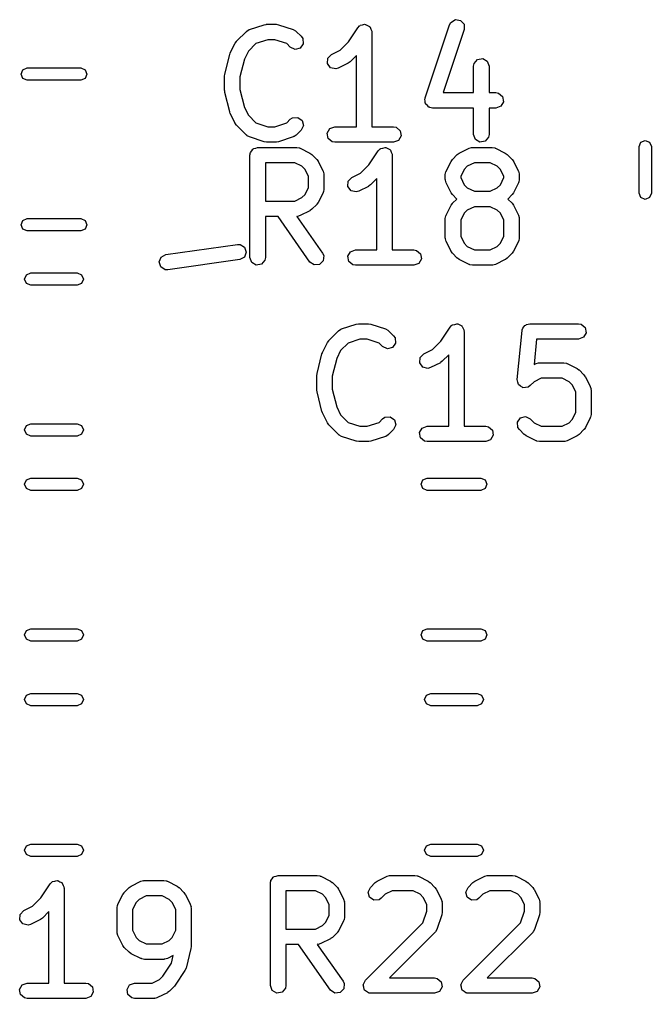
# Model space of a CAD drawing. Extents: x 4.41 to 6.71, y -6.13 to -2.05.
# Drawn here: x 5.1565 to 5.399, y -4.2945 to -3.9186 of the extents above; entities that cross this region are included whole.
import ezdxf

# ---------------------------------------------------------------- set-up
doc = ezdxf.new("R2010")
doc.units = 0
doc.header["$MEASUREMENT"] = 0
doc.layers.add('BLACK', color=7, linetype='CONTINUOUS')

msp = doc.modelspace()

# ---------------------------------------------------------------- linework, layer by layer
at = {"layer": 'BLACK', "linetype": 'CONTINUOUS'}
for p, q in [((5.32155, -3.92061), (5.32204, -3.91971)), ((5.32204, -3.91971), (5.32376, -3.91865)), ((5.32376, -3.91865), (5.32576, -3.91895)), ((5.32576, -3.91895), (5.3271, -3.92046)), ((5.23978, -3.92695), (5.24353, -3.9232)), ((5.24353, -3.9232), (5.24437, -3.92262)), ((5.24437, -3.92262), (5.24454, -3.9226)), ((5.24454, -3.9226), (5.24468, -3.92249)), ((5.24468, -3.92249), (5.2503, -3.92062)), ((5.2503, -3.92062), (5.25118, -3.92049)), ((5.25118, -3.92049), (5.25124, -3.92047)), ((5.25124, -3.92047), (5.25499, -3.92047)), ((5.25499, -3.92047), (5.25586, -3.92062)), ((5.25586, -3.92062), (5.25592, -3.92062)), ((5.25592, -3.92062), (5.26154, -3.92249)), ((5.26154, -3.92249), (5.26245, -3.92298)), ((5.26245, -3.92298), (5.26254, -3.92313)), ((5.26254, -3.92313), (5.2627, -3.9232)), ((5.2627, -3.9232), (5.26457, -3.92508)), ((5.28269, -3.92716), (5.28628, -3.92178)), ((5.28628, -3.92178), (5.28698, -3.92104)), ((5.28698, -3.92104), (5.28715, -3.92099)), ((5.28715, -3.92099), (5.28726, -3.92086)), ((5.28726, -3.92086), (5.2881, -3.92071)), ((5.2881, -3.92071), (5.28892, -3.92047)), ((5.28892, -3.92047), (5.28908, -3.92054)), ((5.28908, -3.92054), (5.28925, -3.92051)), ((5.28925, -3.92051), (5.28999, -3.92094)), ((5.28999, -3.92094), (5.29077, -3.92128)), ((5.29077, -3.92128), (5.29085, -3.92144)), ((5.29085, -3.92144), (5.29099, -3.92152)), ((5.29099, -3.92152), (5.29129, -3.92233)), ((5.29129, -3.92233), (5.29167, -3.92309)), ((5.29167, -3.92309), (5.29163, -3.92326)), ((5.29163, -3.92326), (5.29169, -3.92342)), ((5.29169, -3.92342), (5.29169, -3.95984)), ((5.31218, -3.94873), (5.32155, -3.92061)), ((5.32715, -3.92248), (5.31908, -3.94671)), ((5.3271, -3.92046), (5.32715, -3.92248)), ((5.23922, -3.92772), (5.23975, -3.92701)), ((5.23975, -3.92701), (5.23978, -3.92695)), ((5.25172, -3.92637), (5.24721, -3.92787)), ((5.25451, -3.92637), (5.25172, -3.92637)), ((5.25902, -3.92787), (5.25451, -3.92637)), ((5.26457, -3.92508), (5.26516, -3.92592)), ((5.26516, -3.92592), (5.26534, -3.92793)), ((5.27948, -3.93037), (5.28269, -3.92716)), ((5.23735, -3.93147), (5.23922, -3.92772)), ((5.24429, -3.93079), (5.24277, -3.93382)), ((5.24721, -3.92787), (5.24429, -3.93079)), ((5.2604, -3.92926), (5.25902, -3.92787)), ((5.26223, -3.93011), (5.2604, -3.92926)), ((5.26418, -3.92959), (5.26223, -3.93011)), ((5.26534, -3.92793), (5.26418, -3.92959)), ((5.27616, -3.93203), (5.27948, -3.93037)), ((5.23525, -3.93957), (5.23712, -3.93208)), ((5.23712, -3.93208), (5.23733, -3.93161)), ((5.23733, -3.93161), (5.23735, -3.93147)), ((5.24277, -3.93382), (5.24107, -3.94065)), ((5.27465, -3.93551), (5.27477, -3.93349)), ((5.27477, -3.93349), (5.27616, -3.93203)), ((5.28332, -3.93488), (5.2826, -3.93539)), ((5.28578, -3.93242), (5.28332, -3.93488)), ((5.28578, -3.95984), (5.28578, -3.93242)), ((5.33095, -3.93553), (5.33225, -3.93398)), ((5.33225, -3.93398), (5.33424, -3.93363)), ((5.33424, -3.93363), (5.33599, -3.93464)), ((5.33599, -3.93464), (5.33668, -3.93654)), ((5.15704, -3.93957), (5.15773, -3.9379)), ((5.15773, -3.9379), (5.1594, -3.9372)), ((5.1594, -3.9372), (5.17997, -3.9372)), ((5.17997, -3.9372), (5.18164, -3.9379)), ((5.18164, -3.9379), (5.18233, -3.93957)), ((5.27586, -3.93713), (5.27465, -3.93551)), ((5.27782, -3.9376), (5.27586, -3.93713)), ((5.2788, -3.93731), (5.27782, -3.9376)), ((5.28255, -3.93543), (5.2788, -3.93731)), ((5.2826, -3.93539), (5.28255, -3.93543)), ((5.33077, -3.93654), (5.33095, -3.93553)), ((5.33077, -3.94671), (5.33077, -3.93654)), ((5.33668, -3.93654), (5.33668, -3.94671)), ((5.15773, -3.94124), (5.15704, -3.93957)), ((5.1594, -3.94193), (5.15773, -3.94124)), ((5.17997, -3.94193), (5.1594, -3.94193)), ((5.18164, -3.94124), (5.17997, -3.94193)), ((5.18233, -3.93957), (5.18164, -3.94124)), ((5.23516, -3.94029), (5.23526, -3.93971)), ((5.23516, -3.94592), (5.23516, -3.94029)), ((5.23526, -3.93971), (5.23525, -3.93957)), ((5.24107, -3.94065), (5.24107, -3.94555)), ((5.23521, -3.94604), (5.23516, -3.94592)), ((5.23525, -3.94663), (5.23521, -3.94604)), ((5.24107, -3.94555), (5.24277, -3.95238)), ((5.23712, -3.95413), (5.23525, -3.94663)), ((5.31207, -3.94915), (5.31218, -3.94896)), ((5.31221, -3.94995), (5.31207, -3.94915)), ((5.31218, -3.94896), (5.31218, -3.94873)), ((5.31223, -3.95075), (5.31221, -3.94995)), ((5.31908, -3.94671), (5.33077, -3.94671)), ((5.33668, -3.94671), (5.33935, -3.94671)), ((5.33935, -3.94671), (5.34036, -3.94689)), ((5.34036, -3.94689), (5.34191, -3.94819)), ((5.34191, -3.94819), (5.34226, -3.95018)), ((5.24277, -3.95238), (5.24429, -3.95541)), ((5.31238, -3.95092), (5.31223, -3.95075)), ((5.31242, -3.95114), (5.31238, -3.95092)), ((5.31304, -3.95166), (5.31242, -3.95114)), ((5.31357, -3.95226), (5.31304, -3.95166)), ((5.3138, -3.95229), (5.31357, -3.95226)), ((5.31397, -3.95244), (5.3138, -3.95229)), ((5.31498, -3.95262), (5.31397, -3.95244)), ((5.33077, -3.95262), (5.31498, -3.95262)), ((5.33077, -3.96279), (5.33077, -3.95262)), ((5.33935, -3.95262), (5.33668, -3.95262)), ((5.33668, -3.95262), (5.33668, -3.96279)), ((5.34125, -3.95193), (5.33935, -3.95262)), ((5.34226, -3.95018), (5.34125, -3.95193)), ((5.2372, -3.95425), (5.23712, -3.95413)), ((5.23735, -3.95473), (5.2372, -3.95425)), ((5.23922, -3.95848), (5.23735, -3.95473)), ((5.24429, -3.95541), (5.24721, -3.95833)), ((5.25902, -3.95833), (5.2604, -3.95695)), ((5.2604, -3.95695), (5.26124, -3.95636)), ((5.26124, -3.95636), (5.26325, -3.95619)), ((5.26325, -3.95619), (5.2649, -3.95734)), ((5.2649, -3.95734), (5.26543, -3.9593)), ((5.23927, -3.95853), (5.23922, -3.95848)), ((5.23978, -3.95925), (5.23927, -3.95853)), ((5.24353, -3.963), (5.23978, -3.95925)), ((5.24721, -3.95833), (5.25172, -3.95984)), ((5.25172, -3.95984), (5.25451, -3.95984)), ((5.25451, -3.95984), (5.25902, -3.95833)), ((5.26457, -3.96113), (5.2627, -3.963)), ((5.26543, -3.9593), (5.26457, -3.96113)), ((5.27458, -3.96228), (5.27559, -3.96053)), ((5.27559, -3.96053), (5.27748, -3.95984)), ((5.27748, -3.95984), (5.28578, -3.95984)), ((5.29169, -3.95984), (5.29998, -3.95984)), ((5.29998, -3.95984), (5.30099, -3.96001)), ((5.30099, -3.96001), (5.30254, -3.96131)), ((5.24369, -3.96308), (5.24353, -3.963)), ((5.24378, -3.96323), (5.24369, -3.96308)), ((5.24468, -3.96371), (5.24378, -3.96323)), ((5.2503, -3.96559), (5.24468, -3.96371)), ((5.26154, -3.96371), (5.25592, -3.96559)), ((5.26168, -3.9636), (5.26154, -3.96371)), ((5.26186, -3.96359), (5.26168, -3.9636)), ((5.2627, -3.963), (5.26186, -3.96359)), ((5.27493, -3.96426), (5.27458, -3.96228)), ((5.27647, -3.96556), (5.27493, -3.96426)), ((5.30289, -3.9633), (5.30188, -3.96505)), ((5.30254, -3.96131), (5.30289, -3.9633)), ((5.33147, -3.96469), (5.33077, -3.96279)), ((5.33321, -3.9657), (5.33147, -3.96469)), ((5.3365, -3.9638), (5.3352, -3.96535)), ((5.33668, -3.96279), (5.3365, -3.9638)), ((5.24558, -3.96906), (5.24596, -3.9684)), ((5.24596, -3.9684), (5.24622, -3.96831)), ((5.24622, -3.96831), (5.24639, -3.9681)), ((5.24639, -3.9681), (5.24714, -3.96797)), ((5.24714, -3.96797), (5.24786, -3.96771)), ((5.24786, -3.96771), (5.26286, -3.96771)), ((5.25037, -3.96559), (5.2503, -3.96559)), ((5.25124, -3.96574), (5.25037, -3.96559)), ((5.25499, -3.96574), (5.25124, -3.96574)), ((5.25505, -3.96572), (5.25499, -3.96574)), ((5.25592, -3.96559), (5.25505, -3.96572)), ((5.26286, -3.96771), (5.26387, -3.96789)), ((5.26387, -3.96789), (5.26401, -3.968)), ((5.26401, -3.968), (5.26418, -3.96802)), ((5.26418, -3.96802), (5.26793, -3.9699)), ((5.27748, -3.96574), (5.27647, -3.96556)), ((5.29998, -3.96574), (5.27748, -3.96574)), ((5.29415, -3.96902), (5.29486, -3.96828)), ((5.29486, -3.96828), (5.29502, -3.96823)), ((5.29502, -3.96823), (5.29513, -3.9681)), ((5.29513, -3.9681), (5.29597, -3.96796)), ((5.29597, -3.96796), (5.2968, -3.96772)), ((5.2968, -3.96772), (5.29695, -3.96778)), ((5.29695, -3.96778), (5.29712, -3.96775)), ((5.29712, -3.96775), (5.29786, -3.96818)), ((5.29786, -3.96818), (5.29865, -3.96853)), ((5.29865, -3.96853), (5.29872, -3.96868)), ((5.29872, -3.96868), (5.29887, -3.96876)), ((5.29887, -3.96876), (5.29916, -3.96957)), ((5.30188, -3.96505), (5.29998, -3.96574)), ((5.32528, -3.9699), (5.32903, -3.96802)), ((5.32903, -3.96802), (5.33001, -3.96773)), ((5.33001, -3.96773), (5.33019, -3.96777)), ((5.33019, -3.96777), (5.33035, -3.96771)), ((5.33035, -3.96771), (5.33785, -3.96771)), ((5.3352, -3.96535), (5.33321, -3.9657)), ((5.33785, -3.96771), (5.33886, -3.96789)), ((5.33886, -3.96789), (5.339, -3.968)), ((5.339, -3.968), (5.33917, -3.96802)), ((5.33917, -3.96802), (5.34292, -3.9699)), ((5.39429, -3.96744), (5.39498, -3.96577)), ((5.39429, -3.98532), (5.39429, -3.96744)), ((5.39498, -3.96577), (5.39665, -3.96508)), ((5.39665, -3.96508), (5.39832, -3.96577)), ((5.39832, -3.96577), (5.39902, -3.96744)), ((5.39902, -3.96744), (5.39902, -3.98532)), ((5.24491, -3.97066), (5.24498, -3.97028)), ((5.24491, -4.01003), (5.24491, -3.97066)), ((5.24495, -3.97015), (5.24502, -3.97004)), ((5.24498, -3.97028), (5.24495, -3.97015)), ((5.24502, -3.97004), (5.24509, -3.96965)), ((5.24509, -3.96965), (5.24558, -3.96906)), ((5.26793, -3.9699), (5.26864, -3.97042)), ((5.26864, -3.97042), (5.2687, -3.97045)), ((5.2687, -3.97045), (5.27057, -3.97232)), ((5.27057, -3.97232), (5.27108, -3.97305)), ((5.29056, -3.97441), (5.29415, -3.96902)), ((5.29916, -3.96957), (5.29954, -3.97034)), ((5.29954, -3.97034), (5.2995, -3.9705)), ((5.2995, -3.9705), (5.29956, -3.97066)), ((5.29956, -3.97066), (5.29956, -4.00708)), ((5.32209, -3.97309), (5.32261, -3.97238)), ((5.32261, -3.97238), (5.32264, -3.97232)), ((5.32264, -3.97232), (5.32451, -3.97045)), ((5.32451, -3.97045), (5.32524, -3.96994)), ((5.32524, -3.96994), (5.32528, -3.9699)), ((5.34292, -3.9699), (5.34363, -3.97042)), ((5.34363, -3.97042), (5.34369, -3.97045)), ((5.34369, -3.97045), (5.34556, -3.97232)), ((5.34556, -3.97232), (5.34607, -3.97305)), ((5.26216, -3.97361), (5.25082, -3.97361)), ((5.25082, -3.97361), (5.25082, -3.98833)), ((5.26486, -3.97496), (5.26216, -3.97361)), ((5.26606, -3.97616), (5.26486, -3.97496)), ((5.26741, -3.97886), (5.26606, -3.97616)), ((5.27108, -3.97305), (5.27113, -3.97309)), ((5.27113, -3.97309), (5.273, -3.97684)), ((5.28736, -3.97761), (5.29056, -3.97441)), ((5.32021, -3.97684), (5.32209, -3.97309)), ((5.32715, -3.97616), (5.32581, -3.97886)), ((5.32835, -3.97496), (5.32715, -3.97616)), ((5.33105, -3.97361), (5.32835, -3.97496)), ((5.33715, -3.97361), (5.33105, -3.97361)), ((5.33985, -3.97496), (5.33715, -3.97361)), ((5.34105, -3.97616), (5.33985, -3.97496)), ((5.3424, -3.97886), (5.34105, -3.97616)), ((5.34607, -3.97305), (5.34612, -3.97309)), ((5.34612, -3.97309), (5.34799, -3.97684)), ((5.26741, -3.98309), (5.26741, -3.97886)), ((5.273, -3.97684), (5.27329, -3.97782)), ((5.27329, -3.97782), (5.27325, -3.978)), ((5.27325, -3.978), (5.27331, -3.97816)), ((5.27331, -3.97816), (5.27331, -3.98379)), ((5.28265, -3.98074), (5.28404, -3.97927)), ((5.28404, -3.97927), (5.28736, -3.97761)), ((5.29365, -3.97967), (5.2912, -3.98212)), ((5.29365, -4.00708), (5.29365, -3.97967)), ((5.3199, -3.97816), (5.32008, -3.97715)), ((5.3199, -3.98004), (5.3199, -3.97816)), ((5.32008, -3.97715), (5.32019, -3.97702)), ((5.32019, -3.97702), (5.32021, -3.97684)), ((5.32581, -3.97886), (5.32581, -3.97934)), ((5.32581, -3.97934), (5.32715, -3.98204)), ((5.34105, -3.98204), (5.3424, -3.97934)), ((5.3424, -3.97934), (5.3424, -3.97886)), ((5.34799, -3.97684), (5.34828, -3.97782)), ((5.34828, -3.97782), (5.34824, -3.978)), ((5.34824, -3.978), (5.3483, -3.97816)), ((5.3483, -3.97816), (5.3483, -3.98004)), ((5.26606, -3.98579), (5.26741, -3.98309)), ((5.27331, -3.98379), (5.27313, -3.9848)), ((5.28253, -3.98275), (5.28265, -3.98074)), ((5.28373, -3.98437), (5.28253, -3.98275)), ((5.29043, -3.98268), (5.28668, -3.98455)), ((5.29047, -3.98263), (5.29043, -3.98268)), ((5.2912, -3.98212), (5.29047, -3.98263)), ((5.31996, -3.9802), (5.3199, -3.98004)), ((5.31992, -3.98037), (5.31996, -3.9802)), ((5.32021, -3.98136), (5.31992, -3.98037)), ((5.32209, -3.98511), (5.32021, -3.98136)), ((5.32715, -3.98204), (5.32835, -3.98323)), ((5.32835, -3.98323), (5.33105, -3.98458)), ((5.33715, -3.98458), (5.33985, -3.98323)), ((5.33985, -3.98323), (5.34105, -3.98204)), ((5.34799, -3.98136), (5.34612, -3.98511)), ((5.34801, -3.98118), (5.34799, -3.98136)), ((5.34813, -3.98105), (5.34801, -3.98118)), ((5.3483, -3.98004), (5.34813, -3.98105)), ((5.26216, -3.98833), (5.26486, -3.98698)), ((5.26486, -3.98698), (5.26606, -3.98579)), ((5.273, -3.98511), (5.27113, -3.98886)), ((5.27302, -3.98493), (5.273, -3.98511)), ((5.27313, -3.9848), (5.27302, -3.98493)), ((5.2857, -3.98484), (5.28373, -3.98437)), ((5.28668, -3.98455), (5.2857, -3.98484)), ((5.32213, -3.98515), (5.32209, -3.98511)), ((5.32264, -3.98587), (5.32213, -3.98515)), ((5.3243, -3.98754), (5.32264, -3.98587)), ((5.32264, -3.9892), (5.3243, -3.98754)), ((5.33105, -3.98458), (5.33715, -3.98458)), ((5.34556, -3.98587), (5.3439, -3.98754)), ((5.3439, -3.98754), (5.34556, -3.9892)), ((5.34559, -3.98582), (5.34556, -3.98587)), ((5.34612, -3.98511), (5.34559, -3.98582)), ((5.39498, -3.98699), (5.39429, -3.98532)), ((5.39665, -3.98768), (5.39498, -3.98699)), ((5.39832, -3.98699), (5.39665, -3.98768)), ((5.39902, -3.98532), (5.39832, -3.98699)), ((5.25082, -3.98833), (5.26216, -3.98833)), ((5.27057, -3.98962), (5.2687, -3.9915)), ((5.2706, -3.98956), (5.27057, -3.98962)), ((5.27113, -3.98886), (5.2706, -3.98956)), ((5.32021, -3.99371), (5.32209, -3.98996)), ((5.32209, -3.98996), (5.32261, -3.98925)), ((5.32261, -3.98925), (5.32264, -3.9892)), ((5.33105, -3.99049), (5.32835, -3.99184)), ((5.33715, -3.99049), (5.33105, -3.99049)), ((5.33985, -3.99184), (5.33715, -3.99049)), ((5.34556, -3.9892), (5.34607, -3.98992)), ((5.34607, -3.98992), (5.34612, -3.98996)), ((5.34612, -3.98996), (5.34799, -3.99371)), ((5.2557, -3.99424), (5.25082, -3.99424)), ((5.25082, -3.99424), (5.25082, -4.01003)), ((5.26794, -4.01173), (5.2557, -3.99424)), ((5.26303, -3.99418), (5.2629, -3.99422)), ((5.2629, -3.99422), (5.27278, -4.00834)), ((5.2632, -3.99422), (5.26303, -3.99418)), ((5.26418, -3.99393), (5.2632, -3.99422)), ((5.26793, -3.99205), (5.26418, -3.99393)), ((5.26798, -3.992), (5.26793, -3.99205)), ((5.2687, -3.9915), (5.26798, -3.992)), ((5.3199, -3.99503), (5.32008, -3.99402)), ((5.3199, -4.00253), (5.3199, -3.99503)), ((5.32008, -3.99402), (5.32019, -3.99389)), ((5.32019, -3.99389), (5.32021, -3.99371)), ((5.32715, -3.99303), (5.32581, -3.99573)), ((5.32835, -3.99184), (5.32715, -3.99303)), ((5.34105, -3.99303), (5.33985, -3.99184)), ((5.3424, -3.99573), (5.34105, -3.99303)), ((5.34799, -3.99371), (5.34828, -3.9947)), ((5.34828, -3.9947), (5.34824, -3.99487)), ((5.34824, -3.99487), (5.3483, -3.99503)), ((5.3483, -3.99503), (5.3483, -4.00253)), ((5.15704, -3.99744), (5.15773, -3.99577)), ((5.15773, -3.99911), (5.15704, -3.99744)), ((5.15773, -3.99577), (5.1594, -3.99508)), ((5.1594, -3.99508), (5.17997, -3.99508)), ((5.17997, -3.99508), (5.18164, -3.99577)), ((5.18164, -3.99577), (5.18233, -3.99744)), ((5.18233, -3.99744), (5.18164, -3.99911)), ((5.32581, -3.99573), (5.32581, -4.00184)), ((5.3424, -4.00184), (5.3424, -3.99573)), ((5.1594, -3.9998), (5.15773, -3.99911)), ((5.17997, -3.9998), (5.1594, -3.9998)), ((5.18164, -3.99911), (5.17997, -3.9998)), ((5.31996, -4.0027), (5.3199, -4.00253)), ((5.32581, -4.00184), (5.32715, -4.00453)), ((5.34105, -4.00453), (5.3424, -4.00184)), ((5.3483, -4.00253), (5.34813, -4.00354)), ((5.21257, -4.00889), (5.24013, -4.00495)), ((5.24013, -4.00495), (5.24116, -4.00498)), ((5.24116, -4.00498), (5.24287, -4.00605)), ((5.24287, -4.00605), (5.2435, -4.00797)), ((5.31992, -4.00287), (5.31996, -4.0027)), ((5.32021, -4.00385), (5.31992, -4.00287)), ((5.32209, -4.0076), (5.32021, -4.00385)), ((5.32715, -4.00453), (5.32835, -4.00573)), ((5.32835, -4.00573), (5.33105, -4.00708)), ((5.33715, -4.00708), (5.33985, -4.00573)), ((5.33985, -4.00573), (5.34105, -4.00453)), ((5.34799, -4.00385), (5.34612, -4.0076)), ((5.34801, -4.00368), (5.34799, -4.00385)), ((5.34813, -4.00354), (5.34801, -4.00368)), ((5.21004, -4.01171), (5.21079, -4.00984)), ((5.21079, -4.00984), (5.21257, -4.00889)), ((5.24275, -4.00984), (5.24097, -4.0108)), ((5.2435, -4.00797), (5.24275, -4.00984)), ((5.2456, -4.01193), (5.24491, -4.01003)), ((5.25082, -4.01003), (5.25064, -4.01104)), ((5.27278, -4.00834), (5.27321, -4.00927)), ((5.27321, -4.00927), (5.27304, -4.01128)), ((5.28245, -4.00952), (5.28346, -4.00777)), ((5.2828, -4.01151), (5.28245, -4.00952)), ((5.28346, -4.00777), (5.28536, -4.00708)), ((5.28536, -4.00708), (5.29365, -4.00708)), ((5.29956, -4.00708), (5.30786, -4.00708)), ((5.30786, -4.00708), (5.30887, -4.00726)), ((5.30887, -4.00726), (5.31041, -4.00856)), ((5.31041, -4.00856), (5.31076, -4.01054)), ((5.32213, -4.00765), (5.32209, -4.0076)), ((5.32264, -4.00837), (5.32213, -4.00765)), ((5.32451, -4.01025), (5.32264, -4.00837)), ((5.33105, -4.00708), (5.33715, -4.00708)), ((5.34556, -4.00837), (5.34369, -4.01025)), ((5.34559, -4.00831), (5.34556, -4.00837)), ((5.34612, -4.0076), (5.34559, -4.00831)), ((5.21067, -4.01363), (5.21004, -4.01171)), ((5.21238, -4.0147), (5.21067, -4.01363)), ((5.24097, -4.0108), (5.21341, -4.01473)), ((5.24735, -4.01294), (5.2456, -4.01193)), ((5.24934, -4.01259), (5.24735, -4.01294)), ((5.25064, -4.01104), (5.24934, -4.01259)), ((5.2696, -4.01288), (5.26794, -4.01173)), ((5.27161, -4.01271), (5.2696, -4.01288)), ((5.27304, -4.01128), (5.27161, -4.01271)), ((5.28435, -4.01281), (5.2828, -4.01151)), ((5.28536, -4.01298), (5.28435, -4.01281)), ((5.30786, -4.01298), (5.28536, -4.01298)), ((5.30975, -4.01229), (5.30786, -4.01298)), ((5.31076, -4.01054), (5.30975, -4.01229)), ((5.32457, -4.01027), (5.32451, -4.01025)), ((5.32528, -4.0108), (5.32457, -4.01027)), ((5.32903, -4.01267), (5.32528, -4.0108)), ((5.32921, -4.01269), (5.32903, -4.01267)), ((5.32934, -4.01281), (5.32921, -4.01269)), ((5.33035, -4.01298), (5.32934, -4.01281)), ((5.33785, -4.01298), (5.33035, -4.01298)), ((5.33802, -4.01292), (5.33785, -4.01298)), ((5.33819, -4.01297), (5.33802, -4.01292)), ((5.33917, -4.01267), (5.33819, -4.01297)), ((5.34292, -4.0108), (5.33917, -4.01267)), ((5.34297, -4.01075), (5.34292, -4.0108)), ((5.34369, -4.01025), (5.34297, -4.01075)), ((5.15838, -4.01831), (5.15908, -4.01664)), ((5.15908, -4.01664), (5.16075, -4.01594)), ((5.16075, -4.01594), (5.17862, -4.01594)), ((5.17862, -4.01594), (5.18029, -4.01664)), ((5.18029, -4.01664), (5.18099, -4.01831)), ((5.21341, -4.01473), (5.21238, -4.0147)), ((5.15908, -4.01998), (5.15838, -4.01831)), ((5.16075, -4.02067), (5.15908, -4.01998)), ((5.17862, -4.02067), (5.16075, -4.02067)), ((5.18029, -4.01998), (5.17862, -4.02067)), ((5.18099, -4.01831), (5.18029, -4.01998)), ((5.28011, -4.03745), (5.28574, -4.03558)), ((5.28574, -4.03558), (5.28661, -4.03545)), ((5.28661, -4.03545), (5.28667, -4.03543)), ((5.28667, -4.03543), (5.29042, -4.03543)), ((5.29042, -4.03543), (5.29129, -4.03558)), ((5.29129, -4.03558), (5.29135, -4.03558)), ((5.29135, -4.03558), (5.29698, -4.03745)), ((5.32171, -4.03674), (5.32242, -4.036)), ((5.32242, -4.036), (5.32258, -4.03595)), ((5.32258, -4.03595), (5.32269, -4.03582)), ((5.32269, -4.03582), (5.32353, -4.03567)), ((5.32353, -4.03567), (5.32436, -4.03543)), ((5.32436, -4.03543), (5.32451, -4.0355)), ((5.32451, -4.0355), (5.32468, -4.03547)), ((5.32468, -4.03547), (5.32542, -4.0359)), ((5.32542, -4.0359), (5.32621, -4.03624)), ((5.32621, -4.03624), (5.32628, -4.0364)), ((5.32628, -4.0364), (5.32643, -4.03648)), ((5.35008, -4.03666), (5.35039, -4.03612)), ((5.35039, -4.03612), (5.35078, -4.03598)), ((5.35078, -4.03598), (5.35107, -4.03569)), ((5.35107, -4.03569), (5.3517, -4.03564)), ((5.3517, -4.03564), (5.35229, -4.03543)), ((5.35229, -4.03543), (5.37103, -4.03543)), ((5.37103, -4.03543), (5.37204, -4.0356)), ((5.37204, -4.0356), (5.37359, -4.0369)), ((5.27521, -4.04192), (5.27896, -4.03817)), ((5.27896, -4.03817), (5.2798, -4.03758)), ((5.2798, -4.03758), (5.27997, -4.03756)), ((5.27997, -4.03756), (5.28011, -4.03745)), ((5.29698, -4.03745), (5.29788, -4.03794)), ((5.29788, -4.03794), (5.29797, -4.03809)), ((5.29797, -4.03809), (5.29813, -4.03817)), ((5.29813, -4.03817), (5.30001, -4.04004)), ((5.30001, -4.04004), (5.3006, -4.04088)), ((5.31812, -4.04212), (5.32171, -4.03674)), ((5.32643, -4.03648), (5.32672, -4.03729)), ((5.32672, -4.03729), (5.3271, -4.03805)), ((5.3271, -4.03805), (5.32706, -4.03822)), ((5.32706, -4.03822), (5.32712, -4.03838)), ((5.32712, -4.03838), (5.32712, -4.0748)), ((5.34747, -4.05683), (5.34935, -4.03808)), ((5.34935, -4.03808), (5.34939, -4.03793)), ((5.34938, -4.03787), (5.34944, -4.03776)), ((5.34939, -4.03793), (5.34938, -4.03787)), ((5.34944, -4.03776), (5.34963, -4.0371)), ((5.34963, -4.0371), (5.35008, -4.03666)), ((5.37394, -4.03889), (5.37293, -4.04064)), ((5.37359, -4.0369), (5.37394, -4.03889)), ((5.27278, -4.04643), (5.27466, -4.04268)), ((5.27466, -4.04268), (5.27518, -4.04197)), ((5.27518, -4.04197), (5.27521, -4.04192)), ((5.28264, -4.04283), (5.27972, -4.04575)), ((5.28715, -4.04133), (5.28264, -4.04283)), ((5.28994, -4.04133), (5.28715, -4.04133)), ((5.29445, -4.04283), (5.28994, -4.04133)), ((5.29583, -4.04422), (5.29445, -4.04283)), ((5.30077, -4.04289), (5.29961, -4.04455)), ((5.3006, -4.04088), (5.30077, -4.04289)), ((5.31492, -4.04533), (5.31812, -4.04212)), ((5.35496, -4.04133), (5.35398, -4.0511)), ((5.37103, -4.04133), (5.35496, -4.04133)), ((5.37293, -4.04064), (5.37103, -4.04133)), ((5.27068, -4.05454), (5.27256, -4.04704)), ((5.27256, -4.04704), (5.27276, -4.04657)), ((5.27276, -4.04657), (5.27278, -4.04643)), ((5.27972, -4.04575), (5.27821, -4.04878)), ((5.29766, -4.04507), (5.29583, -4.04422)), ((5.29961, -4.04455), (5.29766, -4.04507)), ((5.31021, -4.04845), (5.3116, -4.04699)), ((5.3116, -4.04699), (5.31492, -4.04533)), ((5.32121, -4.04738), (5.31875, -4.04984)), ((5.32121, -4.0748), (5.32121, -4.04738)), ((5.27821, -4.04878), (5.2765, -4.05562)), ((5.31009, -4.05047), (5.31021, -4.04845)), ((5.31129, -4.05209), (5.31009, -4.05047)), ((5.31799, -4.05039), (5.31424, -4.05227)), ((5.31803, -4.05035), (5.31799, -4.05039)), ((5.31875, -4.04984), (5.31803, -4.05035)), ((5.35398, -4.0511), (5.35472, -4.05074)), ((5.35472, -4.05074), (5.3557, -4.05044)), ((5.3557, -4.05044), (5.35587, -4.05048)), ((5.35587, -4.05048), (5.35604, -4.05042)), ((5.35604, -4.05042), (5.36541, -4.05042)), ((5.36541, -4.05042), (5.36642, -4.0506)), ((5.36642, -4.0506), (5.36656, -4.05072)), ((5.36656, -4.05072), (5.36673, -4.05074)), ((5.36673, -4.05074), (5.37048, -4.05261)), ((5.27059, -4.05525), (5.2707, -4.05467)), ((5.2707, -4.05467), (5.27068, -4.05454)), ((5.31325, -4.05256), (5.31129, -4.05209)), ((5.31424, -4.05227), (5.31325, -4.05256)), ((5.37048, -4.05261), (5.37119, -4.05314)), ((5.37119, -4.05314), (5.37125, -4.05316)), ((5.37125, -4.05316), (5.37312, -4.05504)), ((5.37312, -4.05504), (5.37363, -4.05576)), ((5.27059, -4.06088), (5.27059, -4.05525)), ((5.2765, -4.05562), (5.2765, -4.06051)), ((5.34748, -4.05685), (5.34747, -4.05683)), ((5.34747, -4.05687), (5.34748, -4.05685)), ((5.34773, -4.05783), (5.34747, -4.05687)), ((5.34797, -4.05879), (5.34773, -4.05783)), ((5.34799, -4.0588), (5.34797, -4.05879)), ((5.34799, -4.05882), (5.34799, -4.0588)), ((5.34881, -4.05939), (5.34799, -4.05882)), ((5.35404, -4.05768), (5.3525, -4.05921)), ((5.35673, -4.05633), (5.35404, -4.05768)), ((5.36471, -4.05633), (5.35673, -4.05633)), ((5.36741, -4.05768), (5.36471, -4.05633)), ((5.36861, -4.05888), (5.36741, -4.05768)), ((5.36996, -4.06157), (5.36861, -4.05888)), ((5.37363, -4.05576), (5.37368, -4.05581)), ((5.37368, -4.05581), (5.37555, -4.05956)), ((5.27064, -4.061), (5.27059, -4.06088)), ((5.27068, -4.06159), (5.27064, -4.061)), ((5.27256, -4.06909), (5.27068, -4.06159)), ((5.2765, -4.06051), (5.27821, -4.06734)), ((5.34961, -4.05997), (5.34881, -4.05939)), ((5.34963, -4.05997), (5.34961, -4.05997)), ((5.34965, -4.05998), (5.34963, -4.05997)), ((5.35064, -4.05989), (5.34965, -4.05998)), ((5.35163, -4.05982), (5.35064, -4.05989)), ((5.35164, -4.0598), (5.35163, -4.05982)), ((5.35166, -4.0598), (5.35164, -4.0598)), ((5.3525, -4.05921), (5.35166, -4.0598)), ((5.36996, -4.06955), (5.36996, -4.06157)), ((5.37555, -4.05956), (5.37584, -4.06054)), ((5.37584, -4.06054), (5.3758, -4.06071)), ((5.3758, -4.06071), (5.37586, -4.06088)), ((5.37586, -4.06088), (5.37586, -4.07025)), ((5.27264, -4.06921), (5.27256, -4.06909)), ((5.27278, -4.0697), (5.27264, -4.06921)), ((5.27466, -4.07344), (5.27278, -4.0697)), ((5.27821, -4.06734), (5.27972, -4.07038)), ((5.36861, -4.07225), (5.36996, -4.06955)), ((5.15908, -4.07451), (5.16075, -4.07382)), ((5.16075, -4.07382), (5.17862, -4.07382)), ((5.17862, -4.07382), (5.18029, -4.07451)), ((5.2747, -4.07349), (5.27466, -4.07344)), ((5.27521, -4.07421), (5.2747, -4.07349)), ((5.27972, -4.07038), (5.28264, -4.07329)), ((5.28264, -4.07329), (5.28715, -4.0748)), ((5.28994, -4.0748), (5.29445, -4.07329)), ((5.29445, -4.07329), (5.29583, -4.07191)), ((5.29583, -4.07191), (5.29667, -4.07132)), ((5.29667, -4.07132), (5.29868, -4.07115)), ((5.29868, -4.07115), (5.30034, -4.07231)), ((5.30034, -4.07231), (5.30086, -4.07426)), ((5.34756, -4.07323), (5.34872, -4.07158)), ((5.34774, -4.07525), (5.34756, -4.07323)), ((5.34872, -4.07158), (5.35067, -4.07106)), ((5.35067, -4.07106), (5.3525, -4.07191)), ((5.3525, -4.07191), (5.35404, -4.07345)), ((5.35404, -4.07345), (5.35673, -4.0748)), ((5.36471, -4.0748), (5.36741, -4.07345)), ((5.36741, -4.07345), (5.36861, -4.07225)), ((5.37555, -4.07157), (5.37368, -4.07532)), ((5.37557, -4.07139), (5.37555, -4.07157)), ((5.37568, -4.07126), (5.37557, -4.07139)), ((5.37586, -4.07025), (5.37568, -4.07126)), ((5.15838, -4.07618), (5.15908, -4.07451)), ((5.15908, -4.07785), (5.15838, -4.07618)), ((5.18029, -4.07451), (5.18099, -4.07618)), ((5.18099, -4.07618), (5.18029, -4.07785)), ((5.27896, -4.07796), (5.27521, -4.07421)), ((5.28715, -4.0748), (5.28994, -4.0748)), ((5.30001, -4.07609), (5.29813, -4.07796)), ((5.30086, -4.07426), (5.30001, -4.07609)), ((5.31001, -4.07724), (5.31102, -4.07549)), ((5.31036, -4.07923), (5.31001, -4.07724)), ((5.31102, -4.07549), (5.31292, -4.0748)), ((5.31292, -4.0748), (5.32121, -4.0748)), ((5.32712, -4.0748), (5.33541, -4.0748)), ((5.33541, -4.0748), (5.33642, -4.07497)), ((5.33642, -4.07497), (5.33797, -4.07627)), ((5.33797, -4.07627), (5.33832, -4.07826)), ((5.34832, -4.07609), (5.34774, -4.07525)), ((5.3502, -4.07796), (5.34832, -4.07609)), ((5.35673, -4.0748), (5.36471, -4.0748)), ((5.37312, -4.07609), (5.37125, -4.07796)), ((5.37315, -4.07603), (5.37312, -4.07609)), ((5.37368, -4.07532), (5.37315, -4.07603)), ((5.16075, -4.07854), (5.15908, -4.07785)), ((5.17862, -4.07854), (5.16075, -4.07854)), ((5.18029, -4.07785), (5.17862, -4.07854)), ((5.27912, -4.07804), (5.27896, -4.07796)), ((5.27921, -4.07819), (5.27912, -4.07804)), ((5.28011, -4.07868), (5.27921, -4.07819)), ((5.28574, -4.08055), (5.28011, -4.07868)), ((5.2858, -4.08055), (5.28574, -4.08055)), ((5.28667, -4.0807), (5.2858, -4.08055)), ((5.29042, -4.0807), (5.28667, -4.0807)), ((5.29048, -4.08068), (5.29042, -4.0807)), ((5.29135, -4.08055), (5.29048, -4.08068)), ((5.29698, -4.07868), (5.29135, -4.08055)), ((5.29712, -4.07857), (5.29698, -4.07868)), ((5.29729, -4.07855), (5.29712, -4.07857)), ((5.29813, -4.07796), (5.29729, -4.07855)), ((5.31191, -4.08052), (5.31036, -4.07923)), ((5.31292, -4.0807), (5.31191, -4.08052)), ((5.33541, -4.0807), (5.31292, -4.0807)), ((5.33731, -4.08001), (5.33541, -4.0807)), ((5.33832, -4.07826), (5.33731, -4.08001)), ((5.35026, -4.07799), (5.3502, -4.07796)), ((5.35097, -4.07852), (5.35026, -4.07799)), ((5.35472, -4.08039), (5.35097, -4.07852)), ((5.35489, -4.08041), (5.35472, -4.08039)), ((5.35503, -4.08052), (5.35489, -4.08041)), ((5.35604, -4.0807), (5.35503, -4.08052)), ((5.36541, -4.0807), (5.35604, -4.0807)), ((5.36558, -4.08064), (5.36541, -4.0807)), ((5.36575, -4.08068), (5.36558, -4.08064)), ((5.36673, -4.08039), (5.36575, -4.08068)), ((5.37048, -4.07852), (5.36673, -4.08039)), ((5.37052, -4.07847), (5.37048, -4.07852)), ((5.37125, -4.07796), (5.37052, -4.07847)), ((5.15838, -4.09705), (5.15908, -4.09538)), ((5.15908, -4.09538), (5.16075, -4.09469)), ((5.16075, -4.09469), (5.17862, -4.09469)), ((5.17862, -4.09469), (5.18029, -4.09538)), ((5.18029, -4.09538), (5.18099, -4.09705)), ((5.31058, -4.09705), (5.31127, -4.09538)), ((5.31127, -4.09538), (5.31294, -4.09469)), ((5.31294, -4.09469), (5.33351, -4.09469)), ((5.33351, -4.09469), (5.33518, -4.09538)), ((5.33518, -4.09538), (5.33588, -4.09705)), ((5.15908, -4.09872), (5.15838, -4.09705)), ((5.16075, -4.09941), (5.15908, -4.09872)), ((5.17862, -4.09941), (5.16075, -4.09941)), ((5.18029, -4.09872), (5.17862, -4.09941)), ((5.18099, -4.09705), (5.18029, -4.09872)), ((5.31127, -4.09872), (5.31058, -4.09705)), ((5.31294, -4.09941), (5.31127, -4.09872)), ((5.33351, -4.09941), (5.31294, -4.09941)), ((5.33518, -4.09872), (5.33351, -4.09941)), ((5.33588, -4.09705), (5.33518, -4.09872)), ((5.15908, -4.15325), (5.16075, -4.15256)), ((5.16075, -4.15256), (5.17862, -4.15256)), ((5.17862, -4.15256), (5.18029, -4.15325)), ((5.31127, -4.15325), (5.31294, -4.15256)), ((5.31294, -4.15256), (5.33351, -4.15256)), ((5.33351, -4.15256), (5.33518, -4.15325)), ((5.15838, -4.15492), (5.15908, -4.15325)), ((5.15908, -4.15659), (5.15838, -4.15492)), ((5.16075, -4.15728), (5.15908, -4.15659)), ((5.18029, -4.15659), (5.17862, -4.15728)), ((5.18029, -4.15325), (5.18099, -4.15492)), ((5.18099, -4.15492), (5.18029, -4.15659)), ((5.31058, -4.15492), (5.31127, -4.15325)), ((5.31127, -4.15659), (5.31058, -4.15492)), ((5.31294, -4.15728), (5.31127, -4.15659)), ((5.33518, -4.15659), (5.33351, -4.15728)), ((5.33518, -4.15325), (5.33588, -4.15492)), ((5.33588, -4.15492), (5.33518, -4.15659)), ((5.17862, -4.15728), (5.16075, -4.15728)), ((5.33351, -4.15728), (5.31294, -4.15728)), ((5.15838, -4.17972), (5.15908, -4.17805)), ((5.15908, -4.17805), (5.16075, -4.17736)), ((5.16075, -4.17736), (5.17862, -4.17736)), ((5.17862, -4.17736), (5.18029, -4.17805)), ((5.18029, -4.17805), (5.18099, -4.17972)), ((5.31193, -4.17972), (5.31262, -4.17805)), ((5.31262, -4.17805), (5.31429, -4.17736)), ((5.31429, -4.17736), (5.33217, -4.17736)), ((5.33217, -4.17736), (5.33384, -4.17805)), ((5.33384, -4.17805), (5.33453, -4.17972)), ((5.15908, -4.18139), (5.15838, -4.17972)), ((5.16075, -4.18209), (5.15908, -4.18139)), ((5.17862, -4.18209), (5.16075, -4.18209)), ((5.18029, -4.18139), (5.17862, -4.18209)), ((5.18099, -4.17972), (5.18029, -4.18139)), ((5.31262, -4.18139), (5.31193, -4.17972)), ((5.31429, -4.18209), (5.31262, -4.18139)), ((5.33217, -4.18209), (5.31429, -4.18209)), ((5.33384, -4.18139), (5.33217, -4.18209)), ((5.33453, -4.17972), (5.33384, -4.18139)), ((5.15908, -4.23593), (5.16075, -4.23524)), ((5.16075, -4.23524), (5.17862, -4.23524)), ((5.17862, -4.23524), (5.18029, -4.23593)), ((5.31262, -4.23593), (5.31429, -4.23524)), ((5.31429, -4.23524), (5.33217, -4.23524)), ((5.33217, -4.23524), (5.33384, -4.23593)), ((5.15838, -4.2376), (5.15908, -4.23593)), ((5.15908, -4.23927), (5.15838, -4.2376)), ((5.16075, -4.23996), (5.15908, -4.23927)), ((5.18029, -4.23927), (5.17862, -4.23996)), ((5.18029, -4.23593), (5.18099, -4.2376)), ((5.18099, -4.2376), (5.18029, -4.23927)), ((5.31193, -4.2376), (5.31262, -4.23593)), ((5.31262, -4.23927), (5.31193, -4.2376)), ((5.31429, -4.23996), (5.31262, -4.23927)), ((5.33384, -4.23927), (5.33217, -4.23996)), ((5.33384, -4.23593), (5.33453, -4.2376)), ((5.33453, -4.2376), (5.33384, -4.23927)), ((5.17862, -4.23996), (5.16075, -4.23996)), ((5.33217, -4.23996), (5.31429, -4.23996)), ((5.16458, -4.2559), (5.16817, -4.25052)), ((5.16817, -4.25052), (5.16887, -4.24978)), ((5.16887, -4.24978), (5.16904, -4.24973)), ((5.16904, -4.24973), (5.16915, -4.2496)), ((5.16915, -4.2496), (5.16999, -4.24945)), ((5.16999, -4.24945), (5.17081, -4.24921)), ((5.17081, -4.24921), (5.17097, -4.24928)), ((5.17097, -4.24928), (5.17114, -4.24925)), ((5.17114, -4.24925), (5.17188, -4.24968)), ((5.17188, -4.24968), (5.17266, -4.25002)), ((5.17266, -4.25002), (5.17274, -4.25018)), ((5.17274, -4.25018), (5.17288, -4.25026)), ((5.17288, -4.25026), (5.17318, -4.25107)), ((5.1993, -4.25139), (5.20305, -4.24952)), ((5.20305, -4.24952), (5.20403, -4.24922)), ((5.20403, -4.24922), (5.2042, -4.24927)), ((5.2042, -4.24927), (5.20437, -4.24921)), ((5.20437, -4.24921), (5.21187, -4.24921)), ((5.21187, -4.24921), (5.21288, -4.24938)), ((5.21288, -4.24938), (5.21301, -4.2495)), ((5.21301, -4.2495), (5.21319, -4.24952)), ((5.21319, -4.24952), (5.21694, -4.25139)), ((5.25278, -4.25019), (5.25285, -4.24981)), ((5.25278, -4.28956), (5.25278, -4.25019)), ((5.25283, -4.24968), (5.25289, -4.24956)), ((5.25285, -4.24981), (5.25283, -4.24968)), ((5.25289, -4.24956), (5.25296, -4.24918)), ((5.25296, -4.24918), (5.25346, -4.24859)), ((5.25346, -4.24859), (5.25384, -4.24793)), ((5.25384, -4.24793), (5.25409, -4.24784)), ((5.25409, -4.24784), (5.25426, -4.24763)), ((5.25426, -4.24763), (5.25502, -4.2475)), ((5.25502, -4.2475), (5.25574, -4.24724)), ((5.25574, -4.24724), (5.27073, -4.24724)), ((5.27073, -4.24724), (5.27174, -4.24742)), ((5.27174, -4.24742), (5.27188, -4.24753)), ((5.27188, -4.24753), (5.27206, -4.24755)), ((5.27206, -4.24755), (5.2758, -4.24942)), ((5.2758, -4.24942), (5.27651, -4.24995)), ((5.27651, -4.24995), (5.27657, -4.24998)), ((5.27657, -4.24998), (5.27845, -4.25185)), ((5.29114, -4.25185), (5.29302, -4.24998)), ((5.29302, -4.24998), (5.29374, -4.24947)), ((5.29374, -4.24947), (5.29379, -4.24942)), ((5.29379, -4.24942), (5.29754, -4.24755)), ((5.29754, -4.24755), (5.29852, -4.24726)), ((5.29852, -4.24726), (5.29869, -4.2473)), ((5.29869, -4.2473), (5.29886, -4.24724)), ((5.29886, -4.24724), (5.30823, -4.24724)), ((5.30823, -4.24724), (5.30924, -4.24742)), ((5.30924, -4.24742), (5.30938, -4.24753)), ((5.30938, -4.24753), (5.30955, -4.24755)), ((5.30955, -4.24755), (5.3133, -4.24942)), ((5.3133, -4.24942), (5.31401, -4.24995)), ((5.31401, -4.24995), (5.31407, -4.24998)), ((5.31407, -4.24998), (5.31594, -4.25185)), ((5.32864, -4.25185), (5.33051, -4.24998)), ((5.33051, -4.24998), (5.33124, -4.24947)), ((5.33124, -4.24947), (5.33128, -4.24942)), ((5.33128, -4.24942), (5.33503, -4.24755)), ((5.33503, -4.24755), (5.33601, -4.24726)), ((5.33601, -4.24726), (5.33619, -4.2473)), ((5.33619, -4.2473), (5.33635, -4.24724)), ((5.33635, -4.24724), (5.34573, -4.24724)), ((5.34573, -4.24724), (5.34674, -4.24742)), ((5.34674, -4.24742), (5.34687, -4.24753)), ((5.34687, -4.24753), (5.34705, -4.24755)), ((5.34705, -4.24755), (5.3508, -4.24942)), ((5.3508, -4.24942), (5.3515, -4.24995)), ((5.3515, -4.24995), (5.35156, -4.24998)), ((5.35156, -4.24998), (5.35344, -4.25185)), ((5.17318, -4.25107), (5.17356, -4.25183)), ((5.17356, -4.25183), (5.17352, -4.252)), ((5.17352, -4.252), (5.17358, -4.25216)), ((5.17358, -4.25216), (5.17358, -4.28858)), ((5.1961, -4.25459), (5.19663, -4.25388)), ((5.19663, -4.25388), (5.19666, -4.25382)), ((5.19666, -4.25382), (5.19853, -4.25195)), ((5.19853, -4.25195), (5.19925, -4.25144)), ((5.19925, -4.25144), (5.1993, -4.25139)), ((5.21694, -4.25139), (5.21765, -4.25192)), ((5.21765, -4.25192), (5.2177, -4.25195)), ((5.2177, -4.25195), (5.21958, -4.25382)), ((5.21958, -4.25382), (5.22009, -4.25454)), ((5.27004, -4.25314), (5.25869, -4.25314)), ((5.25869, -4.25314), (5.25869, -4.26786)), ((5.27274, -4.25449), (5.27004, -4.25314)), ((5.27845, -4.25185), (5.27895, -4.25257)), ((5.27895, -4.25257), (5.279, -4.25262)), ((5.279, -4.25262), (5.28087, -4.25637)), ((5.29029, -4.25368), (5.29114, -4.25185)), ((5.29081, -4.25563), (5.29029, -4.25368)), ((5.29955, -4.25314), (5.29686, -4.25449)), ((5.30753, -4.25314), (5.29955, -4.25314)), ((5.31023, -4.25449), (5.30753, -4.25314)), ((5.31594, -4.25185), (5.31645, -4.25257)), ((5.31645, -4.25257), (5.3165, -4.25262)), ((5.3165, -4.25262), (5.31837, -4.25637)), ((5.32779, -4.25368), (5.32864, -4.25185)), ((5.32831, -4.25563), (5.32779, -4.25368)), ((5.33705, -4.25314), (5.33435, -4.25449)), ((5.34503, -4.25314), (5.33705, -4.25314)), ((5.34773, -4.25449), (5.34503, -4.25314)), ((5.35344, -4.25185), (5.35394, -4.25257)), ((5.35394, -4.25257), (5.35399, -4.25262)), ((5.35399, -4.25262), (5.35587, -4.25637)), ((5.16137, -4.25911), (5.16458, -4.2559)), ((5.19423, -4.25834), (5.1961, -4.25459)), ((5.20117, -4.25766), (5.19982, -4.26035)), ((5.20237, -4.25646), (5.20117, -4.25766)), ((5.20507, -4.25511), (5.20237, -4.25646)), ((5.21117, -4.25511), (5.20507, -4.25511)), ((5.21387, -4.25646), (5.21117, -4.25511)), ((5.21506, -4.25766), (5.21387, -4.25646)), ((5.21641, -4.26035), (5.21506, -4.25766)), ((5.22009, -4.25454), (5.22013, -4.25459)), ((5.22013, -4.25459), (5.22201, -4.25834)), ((5.27393, -4.25569), (5.27274, -4.25449)), ((5.27528, -4.25839), (5.27393, -4.25569)), ((5.28087, -4.25637), (5.28117, -4.25735)), ((5.28117, -4.25735), (5.28113, -4.25752)), ((5.28113, -4.25752), (5.28119, -4.25769)), ((5.28119, -4.25769), (5.28119, -4.26331)), ((5.29247, -4.25679), (5.29081, -4.25563)), ((5.29448, -4.25662), (5.29247, -4.25679)), ((5.29532, -4.25603), (5.29448, -4.25662)), ((5.29686, -4.25449), (5.29532, -4.25603)), ((5.31143, -4.25569), (5.31023, -4.25449)), ((5.31278, -4.25839), (5.31143, -4.25569)), ((5.31837, -4.25637), (5.31866, -4.25735)), ((5.31866, -4.25735), (5.31862, -4.25752)), ((5.31862, -4.25752), (5.31868, -4.25769)), ((5.31868, -4.25769), (5.31868, -4.26144)), ((5.32996, -4.25679), (5.32831, -4.25563)), ((5.33198, -4.25662), (5.32996, -4.25679)), ((5.33282, -4.25603), (5.33198, -4.25662)), ((5.33435, -4.25449), (5.33282, -4.25603)), ((5.34892, -4.25569), (5.34773, -4.25449)), ((5.35027, -4.25839), (5.34892, -4.25569)), ((5.35587, -4.25637), (5.35616, -4.25735)), ((5.35616, -4.25735), (5.35612, -4.25752)), ((5.35612, -4.25752), (5.35618, -4.25769)), ((5.35618, -4.25769), (5.35618, -4.26144)), ((5.15666, -4.26223), (5.15805, -4.26077)), ((5.15805, -4.26077), (5.16137, -4.25911)), ((5.16767, -4.26116), (5.16521, -4.26362)), ((5.16767, -4.28858), (5.16767, -4.26116)), ((5.19392, -4.25966), (5.19409, -4.25865)), ((5.19392, -4.26903), (5.19392, -4.25966)), ((5.19409, -4.25865), (5.19421, -4.25851)), ((5.19421, -4.25851), (5.19423, -4.25834)), ((5.19982, -4.26035), (5.19982, -4.26833)), ((5.21641, -4.26833), (5.21641, -4.26035)), ((5.22201, -4.25834), (5.2223, -4.25932)), ((5.2223, -4.25932), (5.22226, -4.25949)), ((5.22226, -4.25949), (5.22232, -4.25966)), ((5.22232, -4.25966), (5.22232, -4.27466)), ((5.27528, -4.26262), (5.27528, -4.25839)), ((5.31127, -4.26547), (5.31278, -4.26096)), ((5.31278, -4.26096), (5.31278, -4.25839)), ((5.31868, -4.26144), (5.31853, -4.26231)), ((5.34877, -4.26547), (5.35027, -4.26096)), ((5.35027, -4.26096), (5.35027, -4.25839)), ((5.35618, -4.26144), (5.35602, -4.26231)), ((5.15654, -4.26425), (5.15666, -4.26223)), ((5.15775, -4.26587), (5.15654, -4.26425)), ((5.16444, -4.26417), (5.16069, -4.26605)), ((5.16449, -4.26413), (5.16444, -4.26417)), ((5.16521, -4.26362), (5.16449, -4.26413)), ((5.27274, -4.26651), (5.27393, -4.26531)), ((5.27393, -4.26531), (5.27528, -4.26262)), ((5.28087, -4.26463), (5.279, -4.26838)), ((5.2809, -4.26446), (5.28087, -4.26463)), ((5.28101, -4.26432), (5.2809, -4.26446)), ((5.28119, -4.26331), (5.28101, -4.26432)), ((5.28927, -4.28747), (5.31127, -4.26547)), ((5.31853, -4.26237), (5.31666, -4.268)), ((5.31853, -4.26231), (5.31853, -4.26237)), ((5.32676, -4.28747), (5.34877, -4.26547)), ((5.35603, -4.26237), (5.35415, -4.268)), ((5.35602, -4.26231), (5.35603, -4.26237)), ((5.15971, -4.26634), (5.15775, -4.26587)), ((5.16069, -4.26605), (5.15971, -4.26634)), ((5.19398, -4.2692), (5.19392, -4.26903)), ((5.19394, -4.26937), (5.19398, -4.2692)), ((5.19423, -4.27035), (5.19394, -4.26937)), ((5.19982, -4.26833), (5.20117, -4.27103)), ((5.21506, -4.27103), (5.21641, -4.26833)), ((5.25869, -4.26786), (5.27004, -4.26786)), ((5.27004, -4.26786), (5.27274, -4.26651)), ((5.27845, -4.26915), (5.27657, -4.27103)), ((5.27847, -4.26909), (5.27845, -4.26915)), ((5.279, -4.26838), (5.27847, -4.26909)), ((5.31594, -4.26915), (5.29849, -4.28661)), ((5.31602, -4.26899), (5.31594, -4.26915)), ((5.31617, -4.2689), (5.31602, -4.26899)), ((5.31666, -4.268), (5.31617, -4.2689)), ((5.35344, -4.26915), (5.33598, -4.28661)), ((5.35351, -4.26899), (5.35344, -4.26915)), ((5.35366, -4.2689), (5.35351, -4.26899)), ((5.35415, -4.268), (5.35366, -4.2689)), ((5.1961, -4.2741), (5.19423, -4.27035)), ((5.20117, -4.27103), (5.20237, -4.27223)), ((5.20237, -4.27223), (5.20507, -4.27358)), ((5.21117, -4.27358), (5.21387, -4.27223)), ((5.21387, -4.27223), (5.21506, -4.27103)), ((5.2758, -4.27158), (5.27206, -4.27345)), ((5.27585, -4.27153), (5.2758, -4.27158)), ((5.27657, -4.27103), (5.27585, -4.27153)), ((5.19615, -4.27415), (5.1961, -4.2741)), ((5.19666, -4.27487), (5.19615, -4.27415)), ((5.19853, -4.27674), (5.19666, -4.27487)), ((5.19859, -4.27677), (5.19853, -4.27674)), ((5.1993, -4.2773), (5.19859, -4.27677)), ((5.20507, -4.27358), (5.21117, -4.27358)), ((5.22223, -4.27537), (5.22036, -4.28287)), ((5.22232, -4.27466), (5.22222, -4.27524)), ((5.22222, -4.27524), (5.22223, -4.27537)), ((5.26357, -4.27376), (5.25869, -4.27376)), ((5.25869, -4.27376), (5.25869, -4.28956)), ((5.27581, -4.29125), (5.26357, -4.27376)), ((5.2709, -4.2737), (5.27077, -4.27375)), ((5.27077, -4.27375), (5.28065, -4.28787)), ((5.27107, -4.27375), (5.2709, -4.2737)), ((5.27206, -4.27345), (5.27107, -4.27375)), ((5.20305, -4.27917), (5.1993, -4.2773)), ((5.20322, -4.27919), (5.20305, -4.27917)), ((5.20336, -4.2793), (5.20322, -4.27919)), ((5.20437, -4.27948), (5.20336, -4.2793)), ((5.21187, -4.27948), (5.20437, -4.27948)), ((5.21203, -4.27942), (5.21187, -4.27948)), ((5.2122, -4.27946), (5.21203, -4.27942)), ((5.21319, -4.27917), (5.2122, -4.27946)), ((5.21548, -4.27802), (5.21319, -4.27917)), ((5.21475, -4.28094), (5.21548, -4.27802)), ((5.21145, -4.2859), (5.21475, -4.28094)), ((5.21995, -4.28379), (5.2162, -4.28942)), ((5.22036, -4.28287), (5.21995, -4.28378)), ((5.21995, -4.28378), (5.21995, -4.28379)), ((5.20742, -4.28858), (5.21012, -4.28723)), ((5.21012, -4.28723), (5.21145, -4.2859)), ((5.28065, -4.28787), (5.28109, -4.2888)), ((5.28889, -4.28828), (5.28927, -4.28747)), ((5.29849, -4.28661), (5.31573, -4.28661)), ((5.31573, -4.28661), (5.31674, -4.28679)), ((5.31674, -4.28679), (5.31829, -4.28808)), ((5.31829, -4.28808), (5.31864, -4.29007)), ((5.32639, -4.28828), (5.32676, -4.28747)), ((5.33598, -4.28661), (5.35322, -4.28661)), ((5.35322, -4.28661), (5.35423, -4.28679)), ((5.35423, -4.28679), (5.35578, -4.28808)), ((5.35578, -4.28808), (5.35613, -4.29007)), ((5.15647, -4.29102), (5.15748, -4.28927)), ((5.15682, -4.293), (5.15647, -4.29102)), ((5.15748, -4.28927), (5.15937, -4.28858)), ((5.15937, -4.28858), (5.16767, -4.28858)), ((5.17358, -4.28858), (5.18187, -4.28858)), ((5.18187, -4.28858), (5.18288, -4.28875)), ((5.18288, -4.28875), (5.18443, -4.29005)), ((5.18443, -4.29005), (5.18478, -4.29204)), ((5.19771, -4.29102), (5.19872, -4.28927)), ((5.19806, -4.293), (5.19771, -4.29102)), ((5.19872, -4.28927), (5.20062, -4.28858)), ((5.20062, -4.28858), (5.20742, -4.28858)), ((5.21396, -4.29174), (5.21323, -4.29225)), ((5.21583, -4.28987), (5.21396, -4.29174)), ((5.21589, -4.28974), (5.21583, -4.28987)), ((5.2162, -4.28942), (5.21589, -4.28974)), ((5.25347, -4.29146), (5.25278, -4.28956)), ((5.25522, -4.29247), (5.25347, -4.29146)), ((5.25851, -4.29057), (5.25721, -4.29212)), ((5.25869, -4.28956), (5.25851, -4.29057)), ((5.27747, -4.29241), (5.27581, -4.29125)), ((5.28091, -4.29081), (5.27948, -4.29224)), ((5.28109, -4.2888), (5.28091, -4.29081)), ((5.28842, -4.2893), (5.28847, -4.28918)), ((5.28865, -4.29016), (5.28842, -4.2893)), ((5.28845, -4.28905), (5.28889, -4.28828)), ((5.28847, -4.28918), (5.28845, -4.28905)), ((5.2888, -4.29104), (5.28865, -4.29016)), ((5.2889, -4.29112), (5.2888, -4.29104)), ((5.28894, -4.29125), (5.2889, -4.29112)), ((5.28967, -4.29176), (5.28894, -4.29125)), ((5.29035, -4.29233), (5.28967, -4.29176)), ((5.31763, -4.29182), (5.31573, -4.29251)), ((5.31864, -4.29007), (5.31763, -4.29182)), ((5.32591, -4.2893), (5.32597, -4.28918)), ((5.32614, -4.29016), (5.32591, -4.2893)), ((5.32594, -4.28905), (5.32639, -4.28828)), ((5.32597, -4.28918), (5.32594, -4.28905)), ((5.3263, -4.29104), (5.32614, -4.29016)), ((5.3264, -4.29112), (5.3263, -4.29104)), ((5.32643, -4.29125), (5.3264, -4.29112)), ((5.32716, -4.29176), (5.32643, -4.29125)), ((5.32784, -4.29233), (5.32716, -4.29176)), ((5.35512, -4.29182), (5.35322, -4.29251)), ((5.35613, -4.29007), (5.35512, -4.29182)), ((5.15836, -4.2943), (5.15682, -4.293)), ((5.15937, -4.29448), (5.15836, -4.2943)), ((5.18187, -4.29448), (5.15937, -4.29448)), ((5.18377, -4.29379), (5.18187, -4.29448)), ((5.18478, -4.29204), (5.18377, -4.29379)), ((5.19961, -4.2943), (5.19806, -4.293)), ((5.20062, -4.29448), (5.19961, -4.2943)), ((5.20812, -4.29448), (5.20062, -4.29448)), ((5.20828, -4.29442), (5.20812, -4.29448)), ((5.20846, -4.29446), (5.20828, -4.29442)), ((5.20944, -4.29417), (5.20846, -4.29446)), ((5.21319, -4.29229), (5.20944, -4.29417)), ((5.21323, -4.29225), (5.21319, -4.29229)), ((5.25721, -4.29212), (5.25522, -4.29247)), ((5.27948, -4.29224), (5.27747, -4.29241)), ((5.29053, -4.29237), (5.29035, -4.29233)), ((5.29059, -4.29241), (5.29053, -4.29237)), ((5.29072, -4.2924), (5.29059, -4.29241)), ((5.29136, -4.29251), (5.29072, -4.2924)), ((5.31573, -4.29251), (5.29136, -4.29251)), ((5.32802, -4.29237), (5.32784, -4.29233)), ((5.32809, -4.29241), (5.32802, -4.29237)), ((5.32822, -4.2924), (5.32809, -4.29241)), ((5.32885, -4.29251), (5.32822, -4.2924)), ((5.35322, -4.29251), (5.32885, -4.29251))]:
    msp.add_line(p, q, dxfattribs=at)

doc.saveas('drawing.dxf')
